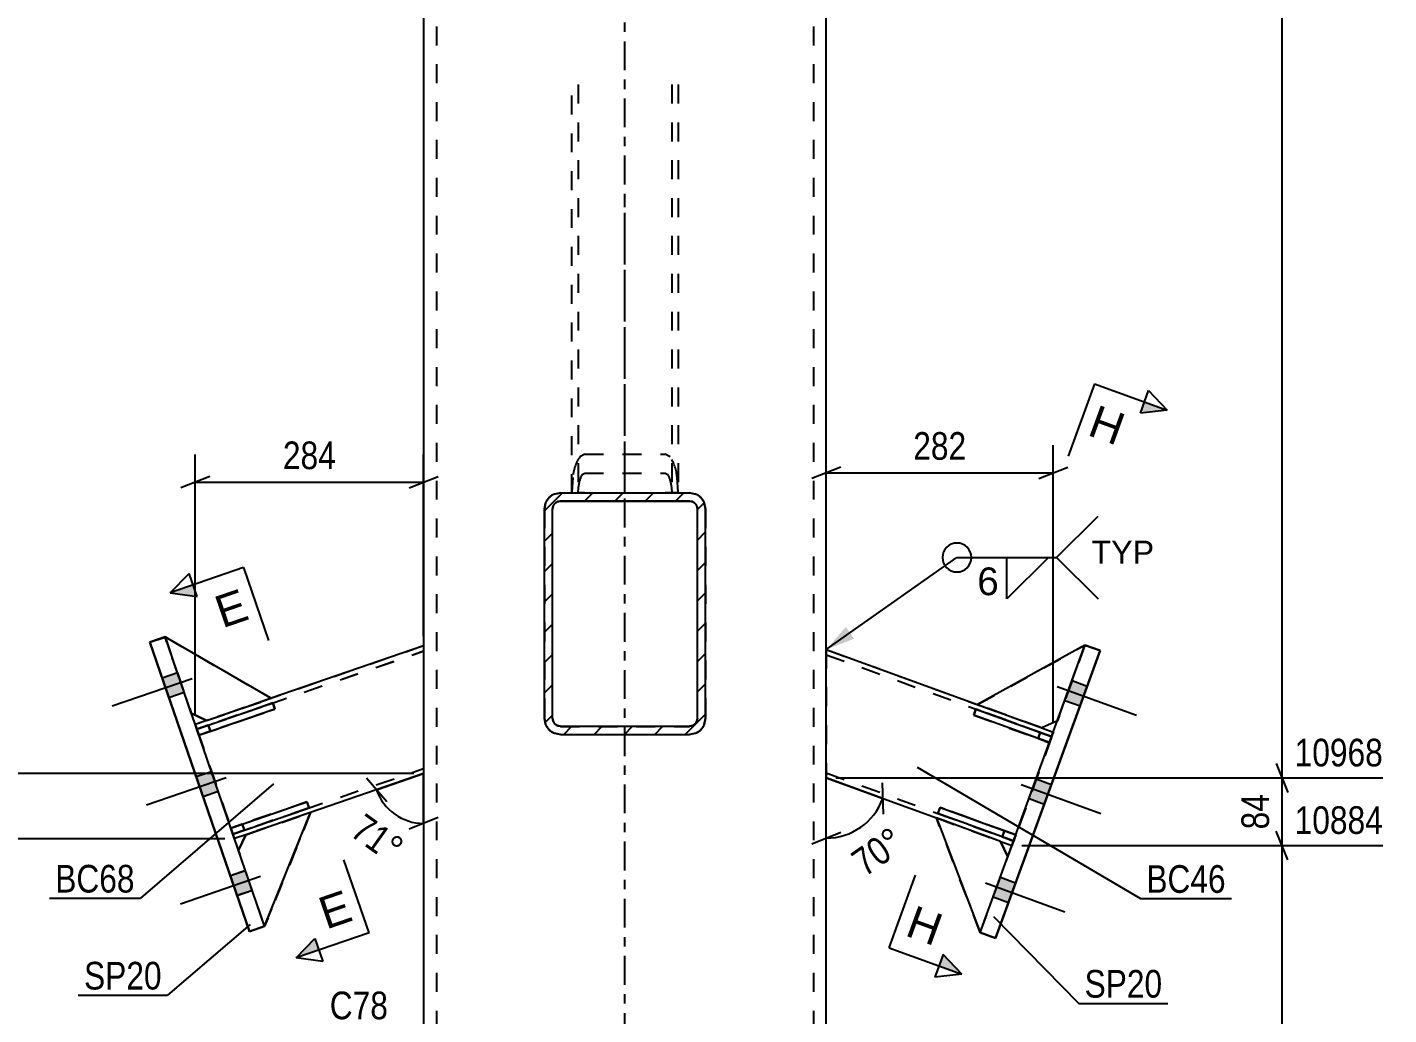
# Model space of a CAD drawing. Header units: millimetres. Extents: x -212 to 629, y -168 to 426.
# Drawn here: x 127 to 267.9, y 38 to 140.2 of the extents above; entities that cross this region are included whole.
import ezdxf

# ---------------------------------------------------------------- set-up
doc = ezdxf.new("R2010")
doc.units = ezdxf.units.MM
doc.linetypes.add('DXK_LINE_DOT2', pattern=[3.9198, 1.9599, -1.9599])
doc.linetypes.add('DXK_LINE_DOT3', pattern=[5.9187, 2.979, -0.9799, 0.9799, -0.9799])
doc.styles.add('Arial', font='ARIAL.TTF', dxfattribs={"height": 0.2})
doc.styles.add('Arial Narrow', font='ARIALN.TTF', dxfattribs={"height": 0.2})

# ---------------------------------------------------------------- blocks, each defined once
blk = doc.blocks.new('Part-284936395-3334 - 3262')
at = {"color": 2, "linetype": 'Continuous'}
for p, q in [((148.11, 57.33), (155.99, 60.04)), ((148.33, 56.7), (156.21, 59.41)), ((155.99, 60.04), (156.21, 59.41)), ((148.11, 57.33), (148.33, 56.7)), ((148.33, 56.7), (149.51, 57.11))]:
    blk.add_line(p, q, dxfattribs=at)
at = {"color": 7, "linetype": 'DXK_LINE_DOT2'}
for p, q in [((155.99, 60.04), (149.3, 57.74)), ((149.51, 57.11), (156.21, 59.41)), ((149.3, 57.74), (148.11, 57.33)), ((148.11, 57.33), (148.11, 57.33)), ((148.11, 57.33), (148.33, 56.7)), ((148.33, 56.7), (148.33, 56.7)), ((149.3, 57.74), (149.51, 57.11))]:
    blk.add_line(p, q, dxfattribs=at)
blk = doc.blocks.new('Part-284936395-3277 - 3262')
at = {"color": 2, "linetype": 'Continuous'}
for p, q in [((221.29, 58.84), (221.52, 59.46)), ((221.52, 59.46), (229.35, 56.62)), ((229.12, 55.99), (221.29, 58.84)), ((227.94, 56.42), (229.12, 55.99)), ((229.12, 55.99), (229.35, 56.62))]:
    blk.add_line(p, q, dxfattribs=at)
at = {"color": 7, "linetype": 'DXK_LINE_DOT2'}
for p, q in [((228.17, 57.04), (221.52, 59.46)), ((221.29, 58.84), (227.94, 56.42)), ((227.94, 56.42), (228.17, 57.04)), ((229.35, 56.61), (228.17, 57.04)), ((229.12, 55.99), (229.35, 56.61)), ((229.35, 56.62), (229.35, 56.61)), ((229.12, 55.99), (229.12, 55.99))]:
    blk.add_line(p, q, dxfattribs=at)
blk = doc.blocks.new('Part-284936395-3339 - 3262')
at = {"color": 7, "linetype": 'DXK_LINE_DOT2'}
for p, q in [((225.39, 70.11), (236.5, 76.27)), ((236.5, 76.27), (225.39, 70.11)), ((236.5, 76.27), (233.65, 68.44)), ((233.65, 68.44), (236.5, 76.27)), ((236.5, 76.27), (236.5, 76.27)), ((232.05, 67.69), (225.39, 70.11)), ((225.39, 70.11), (225.39, 70.11)), ((225.39, 70.11), (232.05, 67.69)), ((233.65, 68.44), (232.05, 67.69)), ((232.05, 67.69), (232.05, 67.69)), ((232.05, 67.69), (232.05, 67.69)), ((233.65, 68.44), (233.65, 68.44)), ((233.65, 68.44), (233.65, 68.44))]:
    blk.add_line(p, q, dxfattribs=at)
at = {"color": 2, "linetype": 'Continuous'}
blk.add_line((233.65, 68.44), (232.05, 67.69), dxfattribs=at)
blk = doc.blocks.new('Part-284936395-3276 - 3262')
at = {"color": 2, "linetype": 'Continuous'}
for p, q in [((227.77, 55.95), (221.12, 58.37)), ((221.12, 58.37), (225.67, 46.51)), ((221.12, 58.37), (221.12, 58.37)), ((228.52, 54.34), (227.77, 55.95)), ((227.77, 55.95), (227.77, 55.95)), ((225.67, 46.51), (225.67, 46.51)), ((225.67, 46.51), (225.67, 46.51))]:
    blk.add_line(p, q, dxfattribs=at)
at = {"color": 7, "linetype": 'DXK_LINE_DOT2'}
for p, q in [((221.12, 58.37), (227.77, 55.95)), ((225.67, 46.51), (221.12, 58.37)), ((227.77, 55.95), (228.52, 54.34)), ((225.67, 46.51), (228.52, 54.34)), ((225.67, 46.51), (228.52, 54.34)), ((228.52, 54.34), (228.52, 54.34)), ((228.52, 54.34), (228.52, 54.34))]:
    blk.add_line(p, q, dxfattribs=at)
blk = doc.blocks.new('Part-284936395-3340 - 3262')
at = {"color": 7, "linetype": 'DXK_LINE_DOT2'}
for p, q in [((152.3, 70.76), (141.31, 77.11)), ((141.31, 77.11), (144.02, 69.23)), ((141.31, 77.11), (141.31, 77.11)), ((141.31, 77.11), (152.3, 70.76)), ((144.02, 69.23), (141.31, 77.11)), ((145.61, 68.45), (152.3, 70.76)), ((152.3, 70.76), (145.61, 68.45)), ((152.3, 70.76), (152.3, 70.76)), ((144.02, 69.23), (144.02, 69.23)), ((144.02, 69.23), (144.02, 69.23)), ((145.61, 68.45), (144.02, 69.23)), ((145.6, 68.45), (145.61, 68.45)), ((145.61, 68.45), (145.61, 68.45))]:
    blk.add_line(p, q, dxfattribs=at)
at = {"color": 2, "linetype": 'Continuous'}
blk.add_line((144.02, 69.23), (145.6, 68.45), dxfattribs=at)
blk = doc.blocks.new('Part-284936395-3275 - 3262')
at = {"color": 2, "linetype": 'Continuous'}
for p, q in [((144.59, 67.58), (152.47, 70.29)), ((144.81, 66.94), (152.68, 69.66)), ((152.47, 70.29), (152.68, 69.66)), ((144.59, 67.58), (144.81, 66.94)), ((144.81, 66.94), (145.99, 67.35))]:
    blk.add_line(p, q, dxfattribs=at)
at = {"color": 7, "linetype": 'DXK_LINE_DOT2'}
for p, q in [((152.47, 70.29), (145.77, 67.98)), ((145.99, 67.35), (152.68, 69.66)), ((145.77, 67.98), (144.59, 67.57)), ((145.77, 67.98), (145.99, 67.35)), ((144.59, 67.57), (144.59, 67.58)), ((144.59, 67.57), (144.81, 66.94)), ((144.81, 66.94), (144.81, 66.94))]:
    blk.add_line(p, q, dxfattribs=at)
blk = doc.blocks.new('Part-284936395-3278 - 3262')
at = {"color": 2, "linetype": 'Continuous'}
for p, q in [((224.99, 69.02), (225.22, 69.64)), ((225.22, 69.64), (233.05, 66.8)), ((232.82, 66.17), (224.99, 69.02)), ((231.65, 66.6), (232.82, 66.17)), ((232.82, 66.17), (233.05, 66.8))]:
    blk.add_line(p, q, dxfattribs=at)
at = {"color": 7, "linetype": 'DXK_LINE_DOT2'}
for p, q in [((231.88, 67.22), (225.22, 69.64)), ((224.99, 69.02), (231.65, 66.6)), ((231.65, 66.6), (231.88, 67.22)), ((233.05, 66.79), (231.88, 67.22)), ((232.82, 66.17), (233.05, 66.79)), ((233.05, 66.8), (233.05, 66.79)), ((232.82, 66.17), (232.82, 66.17))]:
    blk.add_line(p, q, dxfattribs=at)
blk = doc.blocks.new('Part-284936395-3346 - 3262')
at = {"color": 2, "linetype": 'Continuous'}
for p, q in [((141.31, 77.11), (139.73, 76.57)), ((139.73, 76.56), (139.73, 76.57)), ((139.73, 76.57), (150.04, 46.63)), ((150.04, 46.62), (139.73, 76.56)), ((139.73, 76.56), (139.73, 76.56)), ((151.61, 47.17), (141.31, 77.11)), ((150.04, 46.63), (151.61, 47.17)), ((151.61, 47.16), (150.04, 46.62)), ((150.04, 46.62), (150.04, 46.63)), ((151.61, 47.17), (151.61, 47.17)), ((151.61, 47.16), (151.61, 47.16)), ((151.61, 47.16), (151.61, 47.16))]:
    blk.add_line(p, q, dxfattribs=at)
at = {"color": 7, "linetype": 'DXK_LINE_DOT2'}
for p, q in [((139.73, 76.56), (141.31, 77.1)), ((141.31, 77.1), (141.31, 77.11)), ((151.61, 47.16), (141.31, 77.1)), ((151.61, 47.16), (151.61, 47.17))]:
    blk.add_line(p, q, dxfattribs=at)
blk = doc.blocks.new('Part-284936395-3289 - 3262')
at = {"linetype": 'Continuous'}
h = blk.add_hatch(dxfattribs=at)
h.set_pattern_fill('', scale=0.7, style=0, pattern_type=0)
h.set_pattern_definition([(45, (197.1059, 91.0015), (-1.57154, 1.57154), [])])
h.paths.add_polyline_path([(197.23, 90.36), (197.11, 91), (196.74, 91.54), (196.2, 91.9), (195.57, 92.03), (182.23, 92.03), (181.59, 91.9), (181.05, 91.54), (180.69, 91), (180.57, 90.36), (180.57, 68.7), (180.69, 68.06), (181.05, 67.52), (181.59, 67.16), (182.23, 67.03), (195.57, 67.03), (196.2, 67.16), (196.74, 67.52), (197.11, 68.06), (197.23, 68.7)])
h.paths.add_polyline_path([(196.34, 68.38), (196.16, 68.11), (195.88, 67.93), (195.57, 67.86), (182.23, 67.86), (181.91, 67.93), (181.64, 68.11), (181.46, 68.38), (181.4, 68.7), (181.4, 90.36), (181.46, 90.68), (181.64, 90.95), (181.91, 91.13), (182.23, 91.2), (195.57, 91.2), (195.88, 91.13), (196.16, 90.95), (196.34, 90.68), (196.4, 90.36), (196.4, 68.7)])
at = {"color": 7, "linetype": 'DXK_LINE_DOT2'}
for p, q in [((181.59, 91.9), (182.23, 92.03)), ((182.23, 92.03), (195.57, 92.03)), ((182.23, 92.03), (182.23, 92.03)), ((195.57, 92.03), (195.57, 92.03)), ((195.57, 92.03), (196.2, 91.9)), ((180.57, 90.36), (180.69, 91)), ((180.57, 90.36), (180.57, 90.36)), ((180.57, 90.36), (180.57, 68.69)), ((181.46, 90.68), (181.4, 90.36)), ((181.4, 90.36), (181.4, 90.36)), ((181.4, 68.69), (181.4, 90.36)), ((181.46, 90.68), (181.46, 90.68)), ((196.34, 90.68), (196.34, 90.68)), ((196.4, 90.36), (196.34, 90.68)), ((196.4, 90.36), (196.4, 90.36)), ((196.4, 68.69), (196.4, 90.36)), ((197.11, 91), (197.23, 90.36)), ((197.23, 90.36), (197.23, 68.69)), ((180.69, 68.06), (180.57, 68.69)), ((180.69, 68.06), (180.69, 68.06)), ((181.4, 68.69), (181.4, 68.7)), ((181.4, 68.69), (181.46, 68.38)), ((181.91, 67.92), (182.23, 67.86)), ((182.23, 67.86), (182.23, 67.86)), ((182.23, 67.86), (195.57, 67.86)), ((195.57, 67.86), (195.88, 67.92)), ((195.57, 67.86), (195.57, 67.86)), ((196.34, 68.38), (196.4, 68.69)), ((196.4, 68.69), (196.4, 68.7)), ((197.23, 68.69), (197.11, 68.06)), ((197.11, 68.06), (197.11, 68.06))]:
    blk.add_line(p, q, dxfattribs=at)
at = {"color": 2, "linetype": 'Continuous'}
for p, q in [((182.23, 92.03), (181.59, 91.9)), ((182.23, 92.03), (195.57, 92.03)), ((196.2, 91.9), (195.57, 92.03)), ((180.69, 91), (180.57, 90.36)), ((180.57, 68.7), (180.57, 90.36)), ((181.4, 90.36), (181.46, 90.68)), ((181.4, 68.7), (181.4, 90.36)), ((181.91, 91.13), (182.23, 91.2)), ((182.23, 91.19), (181.91, 91.13)), ((182.23, 91.19), (182.23, 91.2)), ((182.23, 91.2), (195.57, 91.2)), ((182.23, 91.19), (195.57, 91.19)), ((195.57, 91.19), (195.57, 91.2)), ((195.57, 91.2), (195.88, 91.13)), ((195.88, 91.13), (195.57, 91.19)), ((196.34, 90.68), (196.4, 90.36)), ((196.4, 68.7), (196.4, 90.36)), ((197.23, 90.36), (197.11, 91)), ((197.23, 68.7), (197.23, 90.36)), ((180.57, 68.7), (180.69, 68.06)), ((181.46, 68.38), (181.4, 68.7)), ((182.23, 67.86), (181.91, 67.93)), ((182.23, 67.86), (195.57, 67.86)), ((195.88, 67.93), (195.57, 67.86)), ((196.4, 68.7), (196.34, 68.38)), ((197.11, 68.06), (197.23, 68.7)), ((181.59, 67.16), (182.23, 67.03)), ((182.23, 67.03), (181.59, 67.15)), ((182.23, 67.03), (195.57, 67.03)), ((182.23, 67.03), (182.23, 67.03)), ((182.23, 67.03), (195.57, 67.03)), ((195.57, 67.03), (196.2, 67.16)), ((196.2, 67.15), (195.57, 67.03)), ((195.57, 67.03), (195.57, 67.03))]:
    blk.add_line(p, q, dxfattribs=at)
at = {"color": 7, "linetype": 'DXK_LINE_DOT3'}
blk.add_line((188.9, 79.53), (188.9, 79.53), dxfattribs=at)
at = {"color": 7, "linetype": 'DXK_LINE_DOT2'}
for centre, radius, start, end in [((182.23, 90.36), 1.67, 112.5, 157.5), ((195.57, 90.36), 1.67, 22.5, 67.5), ((182.23, 68.69), 0.833, 202.5, 247.5), ((195.57, 68.69), 0.833, 292.5, 337.5)]:
    blk.add_arc(centre, radius, start, end, dxfattribs=at)
at = {"color": 2, "linetype": 'Continuous'}
for centre, radius, start, end in [((182.23, 90.36), 1.67, 112.5, 157.5), ((195.57, 90.36), 1.67, 22.5, 67.5), ((182.23, 90.36), 0.833, 112.5, 157.5), ((182.23, 90.36), 0.833, 112.5, 157.5), ((195.57, 90.36), 0.833, 22.5, 67.5), ((195.57, 90.36), 0.833, 22.5, 67.5), ((182.23, 68.69), 1.67, 202.5, 247.5), ((182.23, 68.7), 1.67, 202.5, 247.5), ((182.23, 68.7), 0.833, 202.5, 247.5), ((195.57, 68.7), 0.833, 292.5, 337.5), ((195.57, 68.69), 1.67, 292.5, 337.5), ((195.57, 68.7), 1.67, 292.5, 337.5)]:
    blk.add_arc(centre, radius, start, end, dxfattribs=at)
blk = doc.blocks.new('Bolt-284936395-3362 - 3262')
at = {"linetype": 'Continuous'}
for points in [[(235.99, 69.98), (236.73, 72.02), (235.16, 72.59), (234.42, 70.55)], [(235.99, 69.98), (236.73, 72.02), (235.16, 72.59), (234.42, 70.55)], [(235.99, 69.98), (236.73, 72.02), (235.16, 72.59), (234.42, 70.55)], [(232.28, 59.8), (233.02, 61.84), (231.46, 62.41), (230.71, 60.37)], [(232.28, 59.8), (233.02, 61.84), (231.46, 62.41), (230.71, 60.37)], [(228.58, 49.62), (229.32, 51.66), (227.75, 52.23), (227.01, 50.19)], [(228.58, 49.62), (229.32, 51.66), (227.75, 52.23), (227.01, 50.19)], [(228.58, 49.62), (229.32, 51.66), (227.75, 52.23), (227.01, 50.19)]]:
    blk.add_hatch(color=1, dxfattribs=at).paths.add_polyline_path(points)
at = {"color": 1, "linetype": 'Continuous'}
for p, q in [((233.62, 72), (241.84, 69.01)), ((233.62, 72), (241.84, 69.01)), ((233.62, 72), (241.84, 69)), ((235.16, 72.59), (236.73, 72.02)), ((235.16, 72.59), (236.73, 72.02)), ((235.16, 72.59), (236.73, 72.02)), ((234.42, 70.55), (235.99, 69.98)), ((234.42, 70.55), (235.99, 69.98)), ((234.42, 70.55), (235.99, 69.98)), ((231.46, 62.41), (233.02, 61.84)), ((231.46, 62.41), (233.02, 61.84)), ((229.91, 61.82), (238.13, 58.83)), ((229.91, 61.82), (238.13, 58.82)), ((230.71, 60.37), (232.28, 59.8)), ((230.71, 60.37), (232.28, 59.8)), ((227.75, 52.23), (229.32, 51.66)), ((227.75, 52.23), (229.32, 51.66)), ((227.75, 52.23), (229.32, 51.66)), ((226.21, 51.64), (234.43, 48.65)), ((226.21, 51.64), (234.43, 48.65)), ((226.21, 51.64), (234.43, 48.64)), ((227.01, 50.19), (228.58, 49.62)), ((227.01, 50.19), (228.58, 49.62)), ((227.01, 50.19), (228.58, 49.62))]:
    blk.add_line(p, q, dxfattribs=at)
blk = doc.blocks.new('Part-284936395-3309 - 3262')
at = {"color": 2, "linetype": 'Continuous'}
for p, q in [((225.67, 46.51), (236.5, 76.27)), ((238.07, 75.7), (236.5, 76.27)), ((238.07, 75.7), (227.24, 45.94)), ((227.24, 45.94), (238.07, 75.7)), ((238.06, 75.7), (238.07, 75.7)), ((238.07, 75.7), (238.07, 75.7)), ((227.24, 45.94), (225.67, 46.51)), ((225.67, 46.51), (225.67, 46.51)), ((225.67, 46.51), (225.67, 46.51)), ((225.67, 46.51), (225.67, 46.51)), ((225.67, 46.51), (225.67, 46.51)), ((225.67, 46.51), (227.24, 45.94)), ((227.24, 45.94), (227.24, 45.94))]:
    blk.add_line(p, q, dxfattribs=at)
at = {"color": 7, "linetype": 'DXK_LINE_DOT2'}
for p, q in [((225.67, 46.51), (236.5, 76.27)), ((236.5, 76.27), (238.06, 75.7)), ((236.5, 76.27), (236.5, 76.27)), ((236.5, 76.27), (236.5, 76.27)), ((225.67, 46.51), (225.67, 46.51)), ((225.67, 46.51), (225.67, 46.51))]:
    blk.add_line(p, q, dxfattribs=at)
blk = doc.blocks.new('Part-284936395-3321 - 3262')
at = {"color": 2, "linetype": 'Continuous'}
for p, q in [((168.06, 359.84), (168.06, 29.27)), ((209.73, 29.27), (209.73, 359.84))]:
    blk.add_line(p, q, dxfattribs=at)
at = {"color": 7, "linetype": 'DXK_LINE_DOT2'}
for p, q in [((169.4, 359.84), (169.4, 29.27)), ((208.4, 359.84), (208.4, 29.27))]:
    blk.add_line(p, q, dxfattribs=at)
at = {"color": 7, "linetype": 'DXK_LINE_DOT3'}
blk.add_line((188.9, 29.27), (188.9, 359.84), dxfattribs=at)
blk = doc.blocks.new('Part-284936395-3393 - 3262')
at = {"color": 2, "linetype": 'Continuous'}
for p, q in [((209.73, 75.81), (225.39, 70.11)), ((232.05, 67.69), (233.22, 67.26)), ((209.73, 62.51), (221.12, 58.37)), ((209.73, 62.51), (221.12, 58.37)), ((227.77, 55.95), (228.95, 55.52)), ((227.77, 55.94), (228.95, 55.52))]:
    blk.add_line(p, q, dxfattribs=at)
at = {"color": 7, "linetype": 'DXK_LINE_DOT2'}
for p, q in [((209.73, 75.81), (209.73, 62.51)), ((209.73, 75.81), (233.22, 67.26)), ((209.73, 75.28), (233.05, 66.79)), ((209.73, 75.28), (233.05, 66.79)), ((225.39, 70.11), (232.05, 67.69)), ((233.05, 66.79), (229.13, 56.02)), ((233.01, 66.68), (229.16, 56.1)), ((233, 66.65), (229.17, 56.12)), ((233, 66.66), (229.22, 56.28)), ((233, 66.66), (233.04, 66.76)), ((233.04, 66.76), (233, 66.65)), ((233.12, 66.99), (233.01, 66.68)), ((233.04, 66.76), (233.05, 66.79)), ((233.05, 66.79), (233.04, 66.76)), ((233.05, 66.79), (233.12, 66.99)), ((233.05, 66.79), (233.05, 66.79)), ((233.2, 67.19), (233.12, 66.99)), ((233.12, 66.99), (233.2, 67.19)), ((233.22, 67.26), (233.2, 67.19)), ((233.2, 67.19), (233.22, 67.26)), ((233.22, 67.26), (233.22, 67.26)), ((209.73, 63.04), (229.12, 55.99)), ((209.73, 63.04), (229.12, 55.99)), ((221.12, 58.37), (227.77, 55.94)), ((221.12, 58.37), (227.77, 55.95)), ((228.97, 55.59), (228.95, 55.52)), ((228.95, 55.52), (228.97, 55.59)), ((228.95, 55.52), (228.95, 55.52)), ((228.95, 55.52), (228.95, 55.52)), ((229.05, 55.79), (228.97, 55.59)), ((228.97, 55.59), (229.05, 55.79)), ((229.16, 56.1), (229.05, 55.79)), ((229.05, 55.79), (229.13, 56.02)), ((229.13, 56.02), (229.12, 55.99)), ((229.12, 55.99), (229.13, 56.02)), ((229.12, 55.99), (229.12, 55.99)), ((229.13, 56.02), (229.17, 56.13)), ((229.17, 56.12), (229.13, 56.02)), ((229.17, 56.13), (229.22, 56.28))]:
    blk.add_line(p, q, dxfattribs=at)
blk = doc.blocks.new('Part-284936395-3322 - 3262')
at = {"color": 7, "linetype": 'DXK_LINE_DOT2'}
for p, q in [((149.68, 56.63), (156.37, 58.94)), ((156.37, 58.94), (149.68, 56.63)), ((156.37, 58.94), (151.61, 47.16)), ((151.61, 47.16), (156.37, 58.94)), ((156.37, 58.94), (156.37, 58.94)), ((148.9, 55.04), (149.68, 56.63)), ((149.68, 56.63), (148.9, 55.04)), ((149.68, 56.63), (149.68, 56.63)), ((151.61, 47.16), (148.9, 55.04)), ((148.9, 55.04), (148.9, 55.04)), ((151.61, 47.16), (148.9, 55.04))]:
    blk.add_line(p, q, dxfattribs=at)
at = {"color": 2, "linetype": 'Continuous'}
blk.add_line((151.61, 47.16), (151.61, 47.16), dxfattribs=at)
blk.add_line((151.61, 47.16), (151.61, 47.16), dxfattribs=at)
blk.add_line((151.61, 47.16), (151.61, 47.16), dxfattribs=at)
blk = doc.blocks.new('Part-284936395-3333 - 3262')
at = {"color": 2, "linetype": 'Continuous'}
for p, q in [((156.37, 58.94), (149.68, 56.63)), ((151.61, 47.17), (156.37, 58.94)), ((156.37, 58.94), (156.37, 58.94)), ((148.9, 55.05), (149.68, 56.63)), ((149.68, 56.63), (149.68, 56.63)), ((151.61, 47.17), (151.61, 47.17)), ((151.61, 47.17), (151.61, 47.17))]:
    blk.add_line(p, q, dxfattribs=at)
at = {"color": 7, "linetype": 'DXK_LINE_DOT2'}
for p, q in [((149.68, 56.63), (156.37, 58.94)), ((151.61, 47.17), (156.37, 58.94)), ((148.9, 55.04), (149.68, 56.63)), ((148.9, 55.04), (148.9, 55.05)), ((148.9, 55.05), (148.9, 55.05)), ((151.61, 47.17), (148.9, 55.05)), ((151.61, 47.17), (148.9, 55.04)), ((151.61, 47.17), (151.61, 47.17))]:
    blk.add_line(p, q, dxfattribs=at)
blk = doc.blocks.new('Part-284936395-3405 - 3262')
at = {"color": 7, "linetype": 'DXK_LINE_DOT2'}
for p, q in [((168.06, 76.18), (144.43, 68.04)), ((168.06, 76.18), (168.06, 62.96)), ((144.59, 67.57), (168.06, 75.66)), ((144.59, 67.57), (168.06, 75.65)), ((152.3, 70.76), (145.61, 68.45)), ((144.43, 68.04), (144.43, 68.05)), ((144.45, 67.97), (144.43, 68.05)), ((144.43, 68.04), (144.45, 67.97)), ((144.45, 67.97), (144.52, 67.77)), ((144.52, 67.77), (144.45, 67.97)), ((144.52, 67.77), (144.63, 67.46)), ((144.63, 67.46), (144.52, 67.77)), ((144.59, 67.57), (144.59, 67.57)), ((144.59, 67.57), (144.64, 67.43)), ((144.59, 67.57), (144.6, 67.54)), ((144.6, 67.54), (144.69, 67.28)), ((144.63, 67.46), (148.32, 56.73)), ((144.63, 67.46), (148.29, 56.81)), ((144.64, 67.43), (148.28, 56.84)), ((144.69, 67.28), (148.28, 56.84)), ((148.33, 56.7), (168.06, 63.49)), ((148.33, 56.7), (168.06, 63.49)), ((156.37, 58.94), (149.67, 56.63)), ((156.37, 58.94), (149.68, 56.63)), ((148.28, 56.84), (148.33, 56.7)), ((148.32, 56.73), (148.28, 56.84)), ((148.4, 56.5), (148.29, 56.81)), ((148.33, 56.7), (148.32, 56.73)), ((148.32, 56.73), (148.4, 56.5)), ((148.33, 56.7), (148.33, 56.7)), ((148.4, 56.5), (148.47, 56.3)), ((148.47, 56.3), (148.4, 56.5)), ((148.47, 56.3), (148.49, 56.23)), ((148.49, 56.23), (148.47, 56.3)), ((148.49, 56.23), (148.49, 56.23)), ((148.49, 56.23), (148.5, 56.23))]:
    blk.add_line(p, q, dxfattribs=at)
at = {"color": 2, "linetype": 'Continuous'}
for p, q in [((168.06, 76.18), (152.3, 70.76)), ((145.61, 68.45), (144.43, 68.05)), ((168.06, 62.96), (156.37, 58.94)), ((168.06, 62.96), (156.37, 58.94)), ((149.68, 56.63), (148.49, 56.23)), ((149.67, 56.63), (148.5, 56.23))]:
    blk.add_line(p, q, dxfattribs=at)
blk = doc.blocks.new('Bolt-284936395-3341 - 3262')
at = {"linetype": 'Continuous'}
for points in [[(141, 72.86), (141.71, 70.81), (143.29, 71.36), (142.58, 73.41)], [(141, 72.86), (141.71, 70.81), (143.29, 71.35), (142.58, 73.4)], [(141, 72.86), (141.71, 70.81), (143.29, 71.35), (142.58, 73.4)], [(144.53, 62.62), (145.24, 60.57), (146.81, 61.11), (146.11, 63.16)], [(144.53, 62.62), (145.24, 60.57), (146.81, 61.11), (146.11, 63.16)], [(148.06, 52.38), (148.76, 50.33), (150.34, 50.87), (149.63, 52.92)], [(148.06, 52.37), (148.76, 50.33), (150.34, 50.87), (149.63, 52.92)], [(148.06, 52.37), (148.76, 50.32), (150.34, 50.87), (149.63, 52.91)]]:
    blk.add_hatch(color=1, dxfattribs=at).paths.add_polyline_path(points)
at = {"color": 1, "linetype": 'Continuous'}
for p, q in [((142.58, 73.41), (141, 72.86)), ((142.58, 73.4), (141, 72.86)), ((142.58, 73.4), (141, 72.86)), ((144.12, 72.79), (135.84, 69.94)), ((144.12, 72.79), (135.84, 69.94)), ((144.12, 72.78), (135.84, 69.94)), ((143.29, 71.36), (141.71, 70.81)), ((143.29, 71.35), (141.71, 70.81)), ((143.29, 71.35), (141.71, 70.81)), ((147.64, 62.54), (139.37, 59.7)), ((147.64, 62.54), (139.37, 59.69)), ((146.11, 63.16), (144.53, 62.62)), ((146.11, 63.16), (144.53, 62.62)), ((146.81, 61.11), (145.24, 60.57)), ((146.81, 61.11), (145.24, 60.57)), ((151.17, 52.3), (142.89, 49.45)), ((151.17, 52.3), (142.89, 49.45)), ((151.17, 52.3), (142.89, 49.45)), ((149.63, 52.92), (148.06, 52.38)), ((149.63, 52.92), (148.06, 52.37)), ((149.63, 52.91), (148.06, 52.37)), ((150.34, 50.87), (148.76, 50.33)), ((150.34, 50.87), (148.76, 50.33)), ((150.34, 50.87), (148.76, 50.32))]:
    blk.add_line(p, q, dxfattribs=at)
blk = doc.blocks.new('Part-284936395-3352 - 3262')
at = {"color": 7, "linetype": 'DXK_LINE_DOT2'}
for p, q in [((182.23, 92.02), (181.59, 91.89)), ((182.23, 92.02), (195.57, 92.02)), ((182.23, 92.02), (182.23, 92.02)), ((195.57, 92.02), (195.57, 92.02)), ((196.2, 91.89), (195.57, 92.02)), ((180.69, 90.99), (180.57, 90.35)), ((180.57, 90.35), (180.57, 68.68)), ((181.4, 90.35), (181.46, 90.67)), ((181.4, 90.35), (181.4, 90.35)), ((181.4, 68.69), (181.4, 90.35)), ((181.46, 90.67), (181.46, 90.67)), ((181.91, 91.12), (182.23, 91.19)), ((182.23, 91.18), (182.23, 91.19)), ((182.23, 91.19), (195.57, 91.19)), ((195.57, 91.18), (195.57, 91.19)), ((195.57, 91.19), (195.88, 91.12)), ((196.34, 90.67), (196.34, 90.67)), ((196.34, 90.67), (196.4, 90.35)), ((196.4, 90.35), (196.4, 90.35)), ((196.4, 68.69), (196.4, 90.35)), ((197.23, 90.35), (197.11, 90.99)), ((197.23, 90.35), (197.23, 68.68)), ((180.57, 68.69), (180.69, 68.05)), ((180.69, 68.05), (180.69, 68.05)), ((181.4, 68.68), (181.4, 68.69)), ((181.46, 68.37), (181.4, 68.69)), ((182.23, 67.85), (181.91, 67.92)), ((182.23, 67.85), (182.23, 67.85)), ((182.23, 67.85), (195.57, 67.85)), ((195.88, 67.92), (195.57, 67.85)), ((195.57, 67.85), (195.57, 67.85)), ((196.4, 68.69), (196.34, 68.37)), ((196.4, 68.68), (196.4, 68.69)), ((197.11, 68.05), (197.23, 68.69)), ((197.11, 68.05), (197.11, 68.05)), ((181.59, 67.15), (182.23, 67.02)), ((182.23, 67.02), (195.57, 67.02)), ((182.23, 67.02), (182.23, 67.02)), ((195.57, 67.02), (196.2, 67.15)), ((195.57, 67.02), (195.57, 67.02))]:
    blk.add_line(p, q, dxfattribs=at)
at = {"color": 7, "linetype": 'DXK_LINE_DOT3'}
blk.add_line((188.9, 79.52), (188.9, 79.52), dxfattribs=at)
at = {"color": 7, "linetype": 'DXK_LINE_DOT2'}
for centre, radius, start, end in [((182.23, 90.35), 1.67, 112.5, 157.5), ((195.57, 90.35), 1.67, 22.5, 67.5), ((182.23, 90.35), 0.833, 112.5, 157.5), ((195.57, 90.35), 0.833, 22.5, 67.5), ((182.23, 68.69), 1.67, 202.5, 247.5), ((182.23, 68.69), 0.833, 202.5, 247.5), ((195.57, 68.69), 0.833, 292.5, 337.5), ((195.57, 68.69), 1.67, 292.5, 337.5)]:
    blk.add_arc(centre, radius, start, end, dxfattribs=at)
blk = doc.blocks.new('Part-284936395-3354 - 3262')
at = {"color": 7, "linetype": 'DXK_LINE_DOT2'}
for p, q in [((227.77, 55.94), (221.12, 58.37)), ((225.67, 46.51), (221.12, 58.37)), ((221.12, 58.37), (221.12, 58.37)), ((221.12, 58.37), (227.77, 55.94)), ((225.67, 46.51), (221.12, 58.37)), ((228.52, 54.34), (227.77, 55.94)), ((227.77, 55.94), (227.77, 55.94)), ((227.77, 55.94), (228.52, 54.34)), ((225.67, 46.51), (228.52, 54.34)), ((225.67, 46.51), (228.52, 54.34)), ((228.52, 54.34), (228.52, 54.34)), ((228.52, 54.34), (228.52, 54.34))]:
    blk.add_line(p, q, dxfattribs=at)
at = {"color": 2, "linetype": 'Continuous'}
blk.add_line((225.67, 46.51), (225.67, 46.51), dxfattribs=at)
blk.add_line((225.67, 46.51), (225.67, 46.51), dxfattribs=at)
blk.add_line((225.67, 46.51), (225.67, 46.51), dxfattribs=at)
blk = doc.blocks.new('Part-284936395-3472 - 3262')
at = {"color": 7, "linetype": 'DXK_LINE_DOT2'}
for p, q in [((183.4, 92.02), (183.4, 134.31)), ((184.07, 134.31), (184.07, 92.02)), ((193.73, 134.31), (193.73, 92.02)), ((194.4, 134.31), (194.4, 92.02)), ((184.73, 96.05), (184.22, 95.75)), ((184.73, 96.05), (193.07, 96.05)), ((193.58, 95.75), (193.07, 96.05)), ((183.5, 93.62), (183.4, 92.12)), ((184.48, 93.93), (184.73, 94.08)), ((184.73, 94.08), (193.07, 94.08)), ((193.07, 94.08), (193.32, 93.93)), ((194.4, 92.12), (194.3, 93.62)), ((183.4, 92.02), (183.4, 92.02)), ((183.4, 92.02), (184.07, 92.02)), ((183.4, 92.02), (183.5, 92.02)), ((183.5, 92.02), (183.79, 92.02)), ((183.79, 92.02), (184.22, 92.02)), ((184.07, 92.12), (184.12, 92.87)), ((184.12, 92.02), (184.07, 92.02)), ((184.26, 92.02), (184.12, 92.02)), ((184.22, 92.02), (184.73, 92.02)), ((184.48, 92.02), (184.26, 92.02)), ((184.73, 92.02), (184.48, 92.02)), ((184.73, 92.02), (193.07, 92.02)), ((184.73, 92.02), (193.07, 92.02)), ((193.32, 92.02), (193.07, 92.02)), ((193.07, 92.02), (193.58, 92.02)), ((193.54, 92.02), (193.32, 92.02)), ((193.68, 92.02), (193.54, 92.02)), ((193.58, 92.02), (194.01, 92.02)), ((193.68, 92.87), (193.73, 92.12)), ((193.73, 92.02), (193.68, 92.02)), ((194.4, 92.02), (193.73, 92.02)), ((194.01, 92.02), (194.3, 92.02)), ((194.3, 92.02), (194.4, 92.02)), ((194.4, 92.02), (194.4, 92.02))]:
    blk.add_line(p, q, dxfattribs=at)
at = {"color": 7, "linetype": 'DXK_LINE_DOT3'}
blk.add_line((188.9, 92.02), (188.9, 122.03), dxfattribs=at)
at = {"color": 7, "linetype": 'DXK_LINE_DOT2'}
for centre, radius, start, end in [((188.08, 93.26), 4.6, 147.1245, 175.4089), ((189.71, 93.26), 4.6, 4.5911, 32.8755), ((186.41, 92.69), 2.3, 147.1245, 175.4089), ((191.39, 92.69), 2.3, 4.5911, 32.8755)]:
    blk.add_arc(centre, radius, start, end, dxfattribs=at)
blk = doc.blocks.new('Part-284936395-3531 - 3262')
at = {"color": 7, "linetype": 'DXK_LINE_DOT2'}
for p, q in [((148.11, 57.33), (155.99, 60.04)), ((148.33, 56.7), (156.21, 59.41)), ((149.3, 57.74), (155.99, 60.04)), ((156.21, 59.41), (149.51, 57.1)), ((156.21, 59.41), (155.99, 60.04)), ((148.11, 57.33), (149.3, 57.74)), ((148.33, 56.7), (148.11, 57.33)), ((148.33, 56.7), (148.11, 57.33)), ((148.11, 57.33), (148.11, 57.33)), ((149.51, 57.1), (148.33, 56.7)), ((148.33, 56.7), (148.33, 56.7)), ((149.51, 57.1), (149.3, 57.74))]:
    blk.add_line(p, q, dxfattribs=at)
blk = doc.blocks.new('Part-284936395-3532 - 3262')
at = {"color": 7, "linetype": 'DXK_LINE_DOT2'}
for p, q in [((144.59, 67.57), (152.47, 70.28)), ((144.81, 66.94), (152.68, 69.65)), ((145.77, 67.98), (152.47, 70.28)), ((152.68, 69.65), (145.99, 67.35)), ((152.68, 69.65), (152.47, 70.28)), ((144.59, 67.57), (145.77, 67.98)), ((145.99, 67.35), (145.77, 67.98)), ((144.81, 66.94), (144.59, 67.57)), ((144.81, 66.94), (144.59, 67.57)), ((144.59, 67.57), (144.59, 67.57)), ((145.99, 67.35), (144.81, 66.94)), ((144.81, 66.94), (144.81, 66.94))]:
    blk.add_line(p, q, dxfattribs=at)
blk = doc.blocks.new('Part-284936395-3533 - 3262')
at = {"color": 2, "linetype": 'Continuous'}
for p, q in [((141.31, 77.11), (152.3, 70.76)), ((145.61, 68.45), (152.3, 70.76)), ((152.3, 70.76), (152.3, 70.76)), ((144.02, 69.23), (145.61, 68.45)), ((145.61, 68.45), (145.61, 68.45))]:
    blk.add_line(p, q, dxfattribs=at)
at = {"color": 7, "linetype": 'DXK_LINE_DOT2'}
for p, q in [((141.31, 77.11), (141.31, 77.11)), ((141.31, 77.11), (144.02, 69.23)), ((141.31, 77.11), (141.31, 77.11)), ((141.31, 77.11), (152.3, 70.76)), ((144.02, 69.23), (141.31, 77.11)), ((152.3, 70.76), (145.61, 68.45)), ((144.02, 69.23), (144.02, 69.23)), ((144.02, 69.23), (144.02, 69.23)), ((145.61, 68.45), (144.02, 69.23))]:
    blk.add_line(p, q, dxfattribs=at)
blk = doc.blocks.new('Part-284936395-3534 - 3262')
at = {"color": 7, "linetype": 'DXK_LINE_DOT2'}
for p, q in [((225.22, 69.64), (224.99, 69.02)), ((225.22, 69.64), (231.88, 67.22)), ((233.05, 66.79), (225.22, 69.64)), ((231.65, 66.59), (224.99, 69.02)), ((224.99, 69.02), (232.82, 66.16)), ((231.88, 67.22), (231.65, 66.59)), ((232.82, 66.17), (231.65, 66.59)), ((231.88, 67.22), (233.05, 66.79)), ((233.05, 66.79), (232.82, 66.17)), ((233.05, 66.79), (232.82, 66.16)), ((233.05, 66.79), (233.05, 66.79)), ((232.82, 66.16), (232.82, 66.17))]:
    blk.add_line(p, q, dxfattribs=at)
blk = doc.blocks.new('Part-284936395-3535 - 3262')
at = {"color": 7, "linetype": 'DXK_LINE_DOT2'}
for p, q in [((221.52, 59.46), (221.29, 58.84)), ((221.52, 59.46), (228.17, 57.04)), ((229.35, 56.61), (221.52, 59.46)), ((227.94, 56.41), (221.29, 58.84)), ((221.29, 58.84), (229.12, 55.98)), ((228.17, 57.04), (227.94, 56.41)), ((229.12, 55.99), (227.94, 56.41)), ((228.17, 57.04), (229.35, 56.61)), ((229.35, 56.61), (229.12, 55.99)), ((229.35, 56.61), (229.12, 55.98)), ((229.35, 56.61), (229.35, 56.61)), ((229.12, 55.98), (229.12, 55.99))]:
    blk.add_line(p, q, dxfattribs=at)
blk = doc.blocks.new('Part-284936395-3536 - 3262')
at = {"color": 2, "linetype": 'Continuous'}
for p, q in [((236.5, 76.27), (225.39, 70.11)), ((225.39, 70.11), (225.39, 70.11)), ((225.39, 70.11), (232.05, 67.69)), ((233.65, 68.44), (232.05, 67.69)), ((232.05, 67.69), (232.05, 67.69))]:
    blk.add_line(p, q, dxfattribs=at)
at = {"color": 7, "linetype": 'DXK_LINE_DOT2'}
for p, q in [((225.39, 70.11), (236.5, 76.27)), ((236.5, 76.27), (233.65, 68.44)), ((233.65, 68.44), (236.5, 76.27)), ((236.5, 76.27), (236.5, 76.27)), ((236.5, 76.27), (236.5, 76.27)), ((232.05, 67.69), (225.39, 70.11)), ((233.65, 68.44), (232.05, 67.69)), ((233.65, 68.44), (233.65, 68.44)), ((233.65, 68.44), (233.65, 68.44))]:
    blk.add_line(p, q, dxfattribs=at)
blk = doc.blocks.new('StraightDimension-284936395-3593 - 3262')
at = {"color": 7, "linetype": 'Continuous'}
for p, q in [((144.43, 69.04), (144.43, 95.99)), ((168.06, 77.18), (168.06, 95.99)), ((145.93, 93.74), (142.93, 92.54)), ((144.43, 93.14), (168.06, 93.14)), ((166.56, 92.54), (169.56, 93.74))]:
    blk.add_line(p, q, dxfattribs=at)
at = {"color": 0}
blk.add_wipeout([(159.59, 93.89), (159.59, 98.09), (152.9, 98.09), (152.9, 93.89)], dxfattribs=at)
at = {"color": 3, "style": 'Arial Narrow'}
blk.add_text('284', height=2.863, dxfattribs=at).set_placement((153.5, 94.49))
blk = doc.blocks.new('StraightDimension-284936395-3604 - 3262')
at = {"color": 7, "linetype": 'Continuous'}
for p, q in [((209.73, 76.81), (209.73, 96.96)), ((233.22, 68.26), (233.22, 96.96)), ((211.23, 94.71), (208.23, 93.51)), ((231.72, 93.51), (234.72, 94.71)), ((209.73, 94.11), (233.22, 94.11))]:
    blk.add_line(p, q, dxfattribs=at)
at = {"color": 0}
blk.add_wipeout([(224.82, 94.86), (224.82, 99.06), (218.13, 99.06), (218.13, 94.86)], dxfattribs=at)
at = {"color": 3, "style": 'Arial Narrow'}
blk.add_text('282', height=2.863, dxfattribs=at).set_placement((218.73, 95.46))
blk = doc.blocks.new('StraightDimension-284936395-3653 - 3262')
at = {"color": 7, "linetype": 'Continuous'}
for p, q in [((123.59, 54.72), (122.39, 57.72)), ((147.49, 56.22), (108.05, 56.22)), ((122.99, 0), (122.99, 56.22)), ((122.39, 1.5), (123.59, -1.5)), ((167.06, 0), (119.86, 0))]:
    blk.add_line(p, q, dxfattribs=at)
at = {"color": 0}
blk.add_wipeout([(122.24, 33.28), (118.04, 33.28), (118.04, 22.94), (122.24, 22.94)], dxfattribs=at)
at = {"color": 3, "style": 'Arial Narrow'}
blk.add_text('10893', height=2.863, rotation=90.0002, dxfattribs=at).set_placement((121.64, 23.54))
at = {"color": 0, "linetype": 'Continuous'}
for points in [[(117.79, 56.82), (117.79, 61.02), (107.45, 61.02), (107.45, 56.82)], [(122.29, 0.6), (122.29, 4.8), (119.26, 4.8), (119.26, 0.6)]]:
    blk.add_wipeout(points, dxfattribs=at)
at = {"color": 3, "linetype": 'Continuous', "style": 'Arial Narrow'}
for s, height, p in [('10893', 2.863, (108.05, 57.42)), ('0', 2.86, (119.86, 1.2))]:
    blk.add_text(s, height=height, dxfattribs=at).set_placement(p)
blk = doc.blocks.new('StraightDimension-284936395-3659 - 3262')
at = {"color": 7, "linetype": 'Continuous'}
for p, q in [((122.39, 64.46), (123.59, 61.46)), ((167.06, 62.96), (112.55, 62.96)), ((122.99, 56.22), (122.99, 62.96)), ((123.59, 54.72), (122.39, 57.72)), ((147.49, 56.22), (108.05, 56.22))]:
    blk.add_line(p, q, dxfattribs=at)
at = {"color": 0, "linetype": 'Continuous'}
blk.add_wipeout([(122.29, 63.56), (122.29, 67.76), (111.95, 67.76), (111.95, 63.56)], dxfattribs=at)
at = {"color": 0}
blk.add_wipeout([(122.24, 62.02), (118.04, 62.02), (118.04, 57.17), (122.24, 57.17)], dxfattribs=at)
at = {"color": 3, "linetype": 'Continuous', "style": 'Arial Narrow'}
blk.add_text('10974', height=2.863, dxfattribs=at).set_placement((112.55, 64.16))
at = {"color": 3, "style": 'Arial Narrow'}
blk.add_text('81', height=2.863, rotation=90.0002, dxfattribs=at).set_placement((121.64, 57.77))
blk = doc.blocks.new('StraightDimension-284936395-3675 - 3262')
at = {"color": 7, "linetype": 'Continuous'}
blk.add_line((167.06, 62.96), (112.55, 62.96), dxfattribs=at)
blk = doc.blocks.new('StraightDimension-284936395-3719 - 3262')
at = {"color": 7, "linetype": 'Continuous'}
for p, q in [((257.5, 54.02), (256.3, 57.02)), ((229.95, 55.52), (267.34, 55.52)), ((256.9, 0), (256.9, 55.52)), ((256.3, 1.5), (257.5, -1.5)), ((210.73, 0), (260.03, 0))]:
    blk.add_line(p, q, dxfattribs=at)
at = {"color": 0}
blk.add_wipeout([(256.15, 32.93), (251.95, 32.93), (251.95, 22.59), (256.15, 22.59)], dxfattribs=at)
at = {"color": 3, "style": 'Arial Narrow'}
blk.add_text('10884', height=2.863, rotation=90.0002, dxfattribs=at).set_placement((255.55, 23.19))
at = {"color": 0, "linetype": 'Continuous'}
for points in [[(267.94, 56.12), (267.94, 60.32), (257.6, 60.32), (257.6, 56.12)], [(260.63, 0.6), (260.63, 4.8), (257.6, 4.8), (257.6, 0.6)]]:
    blk.add_wipeout(points, dxfattribs=at)
at = {"color": 3, "linetype": 'Continuous', "style": 'Arial Narrow'}
for s, height, p in [('10884', 2.863, (258.2, 56.72)), ('0', 2.86, (258.2, 1.2))]:
    blk.add_text(s, height=height, dxfattribs=at).set_placement(p)
blk = doc.blocks.new('StraightDimension-284936395-3725 - 3262')
at = {"color": 7, "linetype": 'Continuous'}
for p, q in [((256.3, 64.01), (257.5, 61.01)), ((210.73, 62.51), (267.34, 62.51)), ((256.9, 55.52), (256.9, 62.51)), ((257.5, 54.02), (256.3, 57.02)), ((229.95, 55.52), (267.34, 55.52))]:
    blk.add_line(p, q, dxfattribs=at)
at = {"color": 0, "linetype": 'Continuous'}
blk.add_wipeout([(267.94, 63.11), (267.94, 67.31), (257.6, 67.31), (257.6, 63.11)], dxfattribs=at)
at = {"color": 0}
blk.add_wipeout([(256.15, 61.44), (251.95, 61.44), (251.95, 56.59), (256.15, 56.59)], dxfattribs=at)
at = {"color": 3, "linetype": 'Continuous', "style": 'Arial Narrow'}
blk.add_text('10968', height=2.863, dxfattribs=at).set_placement((258.2, 63.71))
at = {"color": 3, "style": 'Arial Narrow'}
blk.add_text('84', height=2.863, rotation=90.0002, dxfattribs=at).set_placement((255.55, 57.19))
blk = doc.blocks.new('StraightDimension-284936395-3741 - 3262')
at = {"color": 7, "linetype": 'Continuous'}
for p, q in [((256.9, 62.51), (256.9, 332.65)), ((256.3, 64.01), (257.5, 61.01)), ((210.73, 62.51), (267.34, 62.51))]:
    blk.add_line(p, q, dxfattribs=at)
blk = doc.blocks.new('AngleDimension-284936395-3875 - 3262')
at = {"color": 7, "linetype": 'Continuous'}
for p, q in [((162.14, 62.51), (164.25, 60.06)), ((163.19, 61.28), (168.06, 62.96)), ((167.12, 62.63), (163.19, 61.28)), ((168.06, 57.81), (168.06, 62.96)), ((169.56, 58.41), (166.56, 57.21))]:
    blk.add_line(p, q, dxfattribs=at)
blk.add_arc((168.06, 62.96), 5.15, 198.9969, 270, dxfattribs=at)
at = {"color": 0}
blk.add_wipeout([(164.74, 52.74), (167.18, 56.16), (161.92, 59.91), (159.48, 56.49)], dxfattribs=at)
at = {"color": 3, "style": 'Arial Narrow'}
blk.add_text('71°', height=2.863, rotation=-35.5005, dxfattribs=at).set_placement((160.32, 56.63))
blk = doc.blocks.new('AngleDimension-284936395-3887 - 3262')
at = {"color": 7, "linetype": 'Continuous'}
for p, q in [((215.57, 60.38), (209.73, 62.51)), ((209.73, 56.29), (209.73, 62.51)), ((210.67, 62.17), (215.57, 60.38)), ((215.52, 62), (215.62, 58.77)), ((208.23, 55.69), (211.23, 56.89))]:
    blk.add_line(p, q, dxfattribs=at)
blk.add_arc((209.73, 62.51), 6.22, 270, 340, dxfattribs=at)
at = {"color": 0}
blk.add_wipeout([(218.87, 55.09), (216.46, 58.53), (211.17, 54.83), (213.58, 51.39)], dxfattribs=at)
at = {"color": 3, "style": 'Arial Narrow'}
blk.add_text('70°', height=2.863, rotation=35.002, dxfattribs=at).set_placement((213.72, 52.22))
blk = doc.blocks.new('Mark-284936395-3342 - 3262')
at = {"color": 0}
blk.add_wipeout([(140.95, 40.61), (140.95, 43.61), (132.92, 43.61), (132.92, 40.61)], dxfattribs=at)
blk.add_wipeout([(140.95, 40.61), (140.95, 43.61), (132.92, 43.61), (132.92, 40.61)], dxfattribs=at)
at = {"color": 30, "linetype": 'Continuous'}
for p in [(150.1, 47.35), (132.32, 40.01)]:
    blk.add_line(p, (141.55, 40.01), dxfattribs=at)
at = {"color": 3, "style": 'Arial Narrow'}
blk.add_text('SP20', height=2.863, dxfattribs=at).set_placement((132.92, 40.61))
blk = doc.blocks.new('Mark-284936395-3305 - 3262')
at = {"color": 0}
blk.add_wipeout([(244.49, 39.77), (244.49, 42.77), (236.46, 42.77), (236.46, 39.77)], dxfattribs=at)
blk.add_wipeout([(244.49, 39.77), (244.49, 42.77), (236.46, 42.77), (236.46, 39.77)], dxfattribs=at)
at = {"color": 30, "linetype": 'Continuous'}
for p, q in [((227.04, 48.16), (235.86, 39.17)), ((235.86, 39.17), (245.09, 39.17))]:
    blk.add_line(p, q, dxfattribs=at)
at = {"color": 3, "style": 'Arial Narrow'}
blk.add_text('SP20', height=2.863, dxfattribs=at).set_placement((236.46, 39.77))
blk = doc.blocks.new('Mark-284936395-3317 - 3262')
at = {"color": 0}
blk.add_wipeout([(164.38, 37.53), (164.38, 40.53), (158.35, 40.53), (158.35, 37.53)], dxfattribs=at)
blk.add_wipeout([(164.38, 37.53), (164.38, 40.53), (158.35, 40.53), (158.35, 37.53)], dxfattribs=at)
at = {"color": 30, "linetype": 'Continuous'}
for p in [(157.75, 36.93), (168.33, 32.98)]:
    blk.add_line(p, (164.98, 36.93), dxfattribs=at)
at = {"color": 3, "style": 'Arial Narrow'}
blk.add_text('C78', height=2.863, dxfattribs=at).set_placement((158.35, 37.53))
blk = doc.blocks.new('Mark-284936395-3389 - 3262')
at = {"color": 0}
blk.add_wipeout([(251.07, 50.62), (251.07, 53.62), (242.85, 53.62), (242.85, 50.62)], dxfattribs=at)
blk.add_wipeout([(251.07, 50.62), (251.07, 53.62), (242.85, 53.62), (242.85, 50.62)], dxfattribs=at)
at = {"color": 30, "linetype": 'Continuous'}
for p, q in [((219.14, 63.62), (242.25, 50.02)), ((242.25, 50.02), (251.67, 50.02))]:
    blk.add_line(p, q, dxfattribs=at)
at = {"color": 3, "style": 'Arial Narrow'}
blk.add_text('BC46', height=2.863, dxfattribs=at).set_placement((242.85, 50.62))
blk = doc.blocks.new('Mark-284936395-3401 - 3262')
at = {"color": 0}
blk.add_wipeout([(138.16, 50.65), (138.16, 53.65), (129.94, 53.65), (129.94, 50.65)], dxfattribs=at)
blk.add_wipeout([(138.16, 50.65), (138.16, 53.65), (129.94, 53.65), (129.94, 50.65)], dxfattribs=at)
at = {"color": 30, "linetype": 'Continuous'}
for p in [(152.53, 61.92), (129.34, 50.05)]:
    blk.add_line(p, (138.76, 50.05), dxfattribs=at)
at = {"color": 3, "style": 'Arial Narrow'}
blk.add_text('BC68', height=2.863, dxfattribs=at).set_placement((129.94, 50.65))
blk = doc.blocks.new('SectionMark-284936395-3965 - 3262')
at = {"linetype": 'Continuous'}
for points in [[(242.23, 100.28), (242.65, 101.46), (245, 100.6)], [(221.39, 43.05), (221.82, 44.23), (223.74, 42.2)]]:
    blk.add_hatch(color=6, dxfattribs=at).paths.add_polyline_path(points)
at = {"color": 6, "linetype": 'Continuous'}
for p, q in [((242.23, 100.28), (243.08, 102.63)), ((243.08, 102.63), (245, 100.6)), ((245, 100.6), (242.23, 100.28)), ((221.82, 44.23), (220.97, 41.88)), ((223.74, 42.2), (221.82, 44.23)), ((223.74, 42.2), (220.97, 41.88))]:
    blk.add_line(p, q, dxfattribs=at)
at = {"color": 0, "linetype": 'Continuous'}
for points in [[(239.8, 96.91), (240.99, 100.2), (237.83, 101.35), (236.63, 98.06)], [(220.93, 45.09), (222.13, 48.37), (218.96, 49.53), (217.76, 46.24)]]:
    blk.add_wipeout(points, dxfattribs=at)
at = {"color": 6, "linetype": 'Continuous'}
for p, q in [((237.49, 103.34), (234.75, 95.82)), ((237.49, 103.34), (245, 100.6)), ((216.23, 44.94), (218.96, 52.45)), ((216.23, 44.94), (223.74, 42.2))]:
    blk.add_line(p, q, dxfattribs=at)
at = {"color": 3, "linetype": 'Continuous', "style": 'Arial'}
for p in [(236.63, 98.06), (217.76, 46.24)]:
    blk.add_text('H', height=3.34, rotation=-20.002, dxfattribs=at).set_placement(p)
blk = doc.blocks.new('SectionMark-284936395-3969 - 3262')
at = {"linetype": 'Continuous'}
for points in [[(144.21, 82.5), (144.61, 81.32), (141.84, 81.69)], [(156.82, 45.88), (157.22, 44.69), (154.86, 43.88)]]:
    blk.add_hatch(color=6, dxfattribs=at).paths.add_polyline_path(points)
at = {"color": 6, "linetype": 'Continuous'}
for p, q in [((141.84, 81.69), (143.8, 83.68)), ((144.61, 81.32), (143.8, 83.68)), ((141.84, 81.69), (144.61, 81.32)), ((154.86, 43.88), (156.82, 45.88)), ((156.82, 45.88), (157.63, 43.51)), ((157.63, 43.51), (154.86, 43.88))]:
    blk.add_line(p, q, dxfattribs=at)
at = {"color": 0, "linetype": 'Continuous'}
for points in [[(150.17, 79), (149.03, 82.31), (146.09, 81.3), (147.23, 77.99)], [(160.91, 47.81), (159.77, 51.12), (156.83, 50.11), (157.97, 46.8)]]:
    blk.add_wipeout(points, dxfattribs=at)
at = {"color": 6, "linetype": 'Continuous'}
for p, q in [((149.41, 84.29), (141.84, 81.69)), ((149.41, 84.29), (152.01, 76.73)), ((162.42, 46.48), (159.82, 54.05)), ((162.42, 46.48), (154.86, 43.88))]:
    blk.add_line(p, q, dxfattribs=at)
at = {"color": 3, "linetype": 'Continuous', "style": 'Arial'}
for p in [(147.23, 77.99), (157.97, 46.8)]:
    blk.add_text('E', height=3.34, rotation=18.9993, dxfattribs=at).set_placement(p)
blk = doc.blocks.new('WeldMark-284936395-3973 - 3262')
at = {"linetype": 'Continuous'}
blk.add_hatch(color=30, dxfattribs=at).paths.add_polyline_path([(212.61, 76.93), (209.73, 75.81), (211.75, 78.15)])
at = {"color": 3, "linetype": 'Continuous'}
for q in [(237.86, 89.62), (237.86, 81.05)]:
    blk.add_line((233.57, 85.34), q, dxfattribs=at)
at = {"color": 30, "linetype": 'Continuous'}
blk.add_line((209.73, 75.81), (223.25, 85.34), dxfattribs=at)
at = {"color": 3, "linetype": 'Continuous'}
blk.add_arc((223.25, 85.34), 1.5, 90, 270, dxfattribs=at)
at = {"color": 0}
blk.add_wipeout([(227.77, 81.24), (227.77, 84.64), (225.15, 84.64), (225.15, 81.24)], dxfattribs=at)
at = {"color": 30, "linetype": 'Continuous'}
blk.add_line((223.25, 85.34), (233.57, 85.34), dxfattribs=at)
at = {"color": 3, "linetype": 'Continuous'}
for p, q in [((228.43, 85.34), (232.72, 85.34)), ((232.72, 85.34), (228.43, 81.05)), ((228.43, 81.05), (228.43, 85.34))]:
    blk.add_line(p, q, dxfattribs=at)
blk.add_arc((223.25, 85.34), 1.5, 270, 90, dxfattribs=at)
at = {"color": 3, "style": 'Arial'}
blk.add_text('6', height=2.87, dxfattribs=at).set_placement((225.35, 81.44))
at = {"color": 0, "linetype": 'Continuous'}
blk.add_wipeout([(243.65, 84.69), (243.65, 87.19), (237.17, 87.19), (237.17, 84.69)], dxfattribs=at)
blk.add_wipeout([(243.65, 84.69), (243.65, 87.19), (237.17, 87.19), (237.17, 84.69)], dxfattribs=at)
at = {"color": 3, "linetype": 'Continuous', "style": 'Arial'}
blk.add_text('TYP', height=2.388, dxfattribs=at).set_placement((237.17, 84.69))

msp = doc.modelspace()

# ---------------------------------------------------------------- block references
for name in ['Part-284936395-3321 - 3262', 'Part-284936395-3472 - 3262', 'Part-284936395-3289 - 3262', 'Part-284936395-3352 - 3262', 'Part-284936395-3346 - 3262', 'Part-284936395-3340 - 3262', 'Part-284936395-3533 - 3262', 'Part-284936395-3405 - 3262', 'Part-284936395-3339 - 3262', 'Part-284936395-3536 - 3262', 'Part-284936395-3309 - 3262', 'Part-284936395-3393 - 3262', 'Bolt-284936395-3341 - 3262', 'Bolt-284936395-3362 - 3262', 'Part-284936395-3275 - 3262', 'Part-284936395-3532 - 3262', 'Part-284936395-3278 - 3262', 'Part-284936395-3534 - 3262', 'Part-284936395-3334 - 3262', 'Part-284936395-3531 - 3262', 'Part-284936395-3277 - 3262', 'Part-284936395-3535 - 3262', 'Part-284936395-3322 - 3262', 'Part-284936395-3333 - 3262', 'Part-284936395-3276 - 3262', 'Part-284936395-3354 - 3262']:
    msp.add_blockref(name, (0, 0))

# ---------------------------------------------------------------- next in the draw order: block references
for name in ['StraightDimension-284936395-3604 - 3262', 'StraightDimension-284936395-3593 - 3262', 'StraightDimension-284936395-3653 - 3262', 'StraightDimension-284936395-3719 - 3262']:
    msp.add_blockref(name, (0, 0))

# ---------------------------------------------------------------- next in the draw order: block references
for name in ['StraightDimension-284936395-3659 - 3262', 'StraightDimension-284936395-3725 - 3262', 'Mark-284936395-3305 - 3262', 'Mark-284936395-3342 - 3262', 'Mark-284936395-3317 - 3262']:
    msp.add_blockref(name, (0, 0))

# ---------------------------------------------------------------- next in the draw order: block references
for name in ['StraightDimension-284936395-3675 - 3262', 'StraightDimension-284936395-3741 - 3262']:
    msp.add_blockref(name, (0, 0))

# ---------------------------------------------------------------- next in the draw order: block references
for name in ['AngleDimension-284936395-3875 - 3262', 'AngleDimension-284936395-3887 - 3262', 'Mark-284936395-3401 - 3262']:
    msp.add_blockref(name, (0, 0))

# ---------------------------------------------------------------- next in the draw order: block references
for name in ['SectionMark-284936395-3969 - 3262', 'Mark-284936395-3389 - 3262']:
    msp.add_blockref(name, (0, 0))

# ---------------------------------------------------------------- next in the draw order: block references
msp.add_blockref('SectionMark-284936395-3965 - 3262', (0, 0))

# ---------------------------------------------------------------- next in the draw order: block references
msp.add_blockref('WeldMark-284936395-3973 - 3262', (0, 0))

doc.saveas('drawing.dxf')
